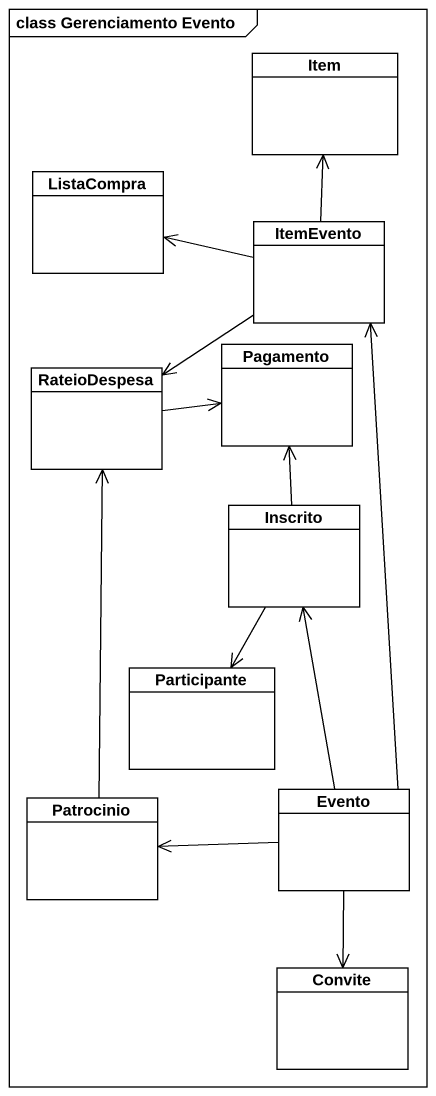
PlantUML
@startuml
mainframe class Gerenciamento Evento
hide circle
hide empty members
class Item
class ListaCompra
class ItemEvento
class RateioDespesa
class Pagamento
class Inscrito
class Participante
class Patrocinio
class Evento
class Convite
ItemEvento -up-> Item
ItemEvento -left-> ListaCompra
ItemEvento --> RateioDespesa
RateioDespesa -right-> Pagamento
Inscrito -up-> Pagamento
Inscrito --> Participante
Patrocinio -up-> RateioDespesa
Evento -up-> ItemEvento
Evento -up-> Inscrito
Evento -left-> Patrocinio
Evento --> Convite
@enduml
